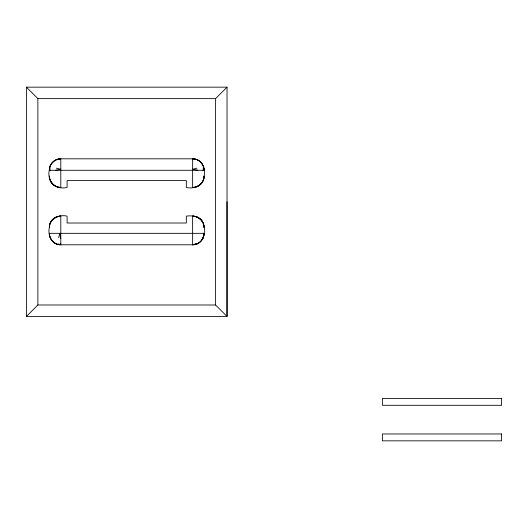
<?xml version="1.0" encoding="UTF-8"?>
<svg xmlns="http://www.w3.org/2000/svg" width="528" height="528" viewBox="0 0 528 528"><rect width="100%" height="100%" fill="white"/><g stroke="black" fill="none" stroke-linecap="round" stroke-linejoin="round"><path stroke-width="0.79" d="M227.027 201.808L227.027 316.45L26.4 316.45L26.4 87.16L227.027 87.16L227.027 316.45L215.563 304.986L215.563 98.624L227.027 87.16M50.398 168.155L49.731 168.353C46.048 180.365 54.635 190.311 67.096 187.473L67.096 180.596L186.331 180.596L186.331 187.473C194.099 189.433 204.336 185.018 204.098 176.009C205.973 168.353 201.373 158.572 192.634 158.816L60.793 158.816C55.044 158.704 49.777 163.508 49.375 169.25L50.609 170.28M50.78 221.991A21.542 15.233 0 0 0 49.355 227.601C49.21 221.47 54.681 216.044 60.793 216.137A8.224 5.815 0 0 0 58.945 216.289A8.877 6.277 0 0 0 57.044 216.77A10.27 7.26 0 0 0 55.189 217.602A12.335 8.719 0 0 0 53.467 218.783A14.909 10.54 0 0 0 51.982 220.275A17.635 12.474 0 0 0 50.794 221.998C52.793 218.447 56.72 216.137 60.793 216.137L60.793 244.794C54.668 244.886 49.236 239.461 49.328 233.33L204.098 233.33C204.237 239.461 198.759 244.939 192.634 244.794L60.793 244.794C52.061 245.038 47.454 235.257 49.328 227.601C49.091 218.592 59.327 214.183 67.096 216.137L67.096 223.014L186.331 223.014L186.331 216.137C192.647 215.12 200.851 216.572 203.293 223.384C206.349 231.799 203.478 244.82 192.634 244.794L192.634 216.137C196.706 216.137 200.633 218.447 202.633 221.991A21.542 15.233 0 0 1 204.072 227.601C204.217 221.47 198.746 216.044 192.634 216.137A8.224 5.815 0 0 1 194.482 216.289A8.877 6.277 0 0 1 196.383 216.77A10.27 7.26 0 0 1 198.238 217.602A12.335 8.719 0 0 1 199.96 218.783A14.909 10.54 0 0 1 201.445 220.275A17.635 12.474 0 0 1 202.633 221.998M58.661 237.791L59.763 233.33L60.793 238.597M202.818 238.597L204.052 233.33M202.633 181.619A17.635 12.474 0 0 1 201.452 183.341C199.274 185.902 196 187.46 192.634 187.473C198.759 187.565 204.191 182.14 204.098 176.009A21.542 15.233 0 0 1 202.653 181.619L201.452 183.341A14.909 10.54 0 0 1 199.967 184.826A12.335 8.719 0 0 1 198.244 186.014A10.27 7.26 0 0 1 196.383 186.846A8.877 6.277 0 0 1 194.482 187.328A8.224 5.815 0 0 1 192.634 187.473L192.634 158.816C198.475 158.743 203.848 163.713 204.032 169.58M58.667 243.725L58.865 244.391L59.763 244.748L60.793 243.514M26.4 316.45L37.864 304.986L37.864 98.624L26.4 87.16M202.818 170.28L204.052 169.25L203.702 168.359L202.976 168.148M197.089 243.679L192.634 244.748A11.464 11.464 0 0 0 204.098 233.33M192.634 244.748L197.901 243.514M55.526 170.28L60.793 169.25L56.338 168.148M196.984 168.155L192.634 169.25L197.901 170.28M50.78 181.619A21.542 15.233 0 0 1 49.355 176.009C49.21 182.14 54.681 187.565 60.793 187.473A8.224 5.815 0 0 1 58.945 187.321A8.877 6.277 0 0 1 57.044 186.846A10.27 7.26 0 0 1 55.189 186.008A12.335 8.719 0 0 1 53.467 184.826A14.909 10.54 0 0 1 51.982 183.335A17.635 12.474 0 0 1 50.794 181.619C52.793 185.163 56.72 187.473 60.793 187.473L60.793 158.816C54.668 158.723 49.236 164.155 49.328 170.28L204.098 170.28M37.864 98.624L215.563 98.624M37.864 304.986L215.563 304.986M59.763 244.748A11.464 11.464 0 0 1 49.328 233.33M192.634 158.816A11.464 11.464 0 0 1 204.052 169.25M49.375 169.25A11.464 11.464 0 0 1 60.793 158.816M501.6 398.422L382.371 398.422L382.371 405.299L501.6 405.299L501.6 398.422M501.6 433.963L382.371 433.963L382.371 440.84L501.6 440.84L501.6 433.963"/></g></svg>
